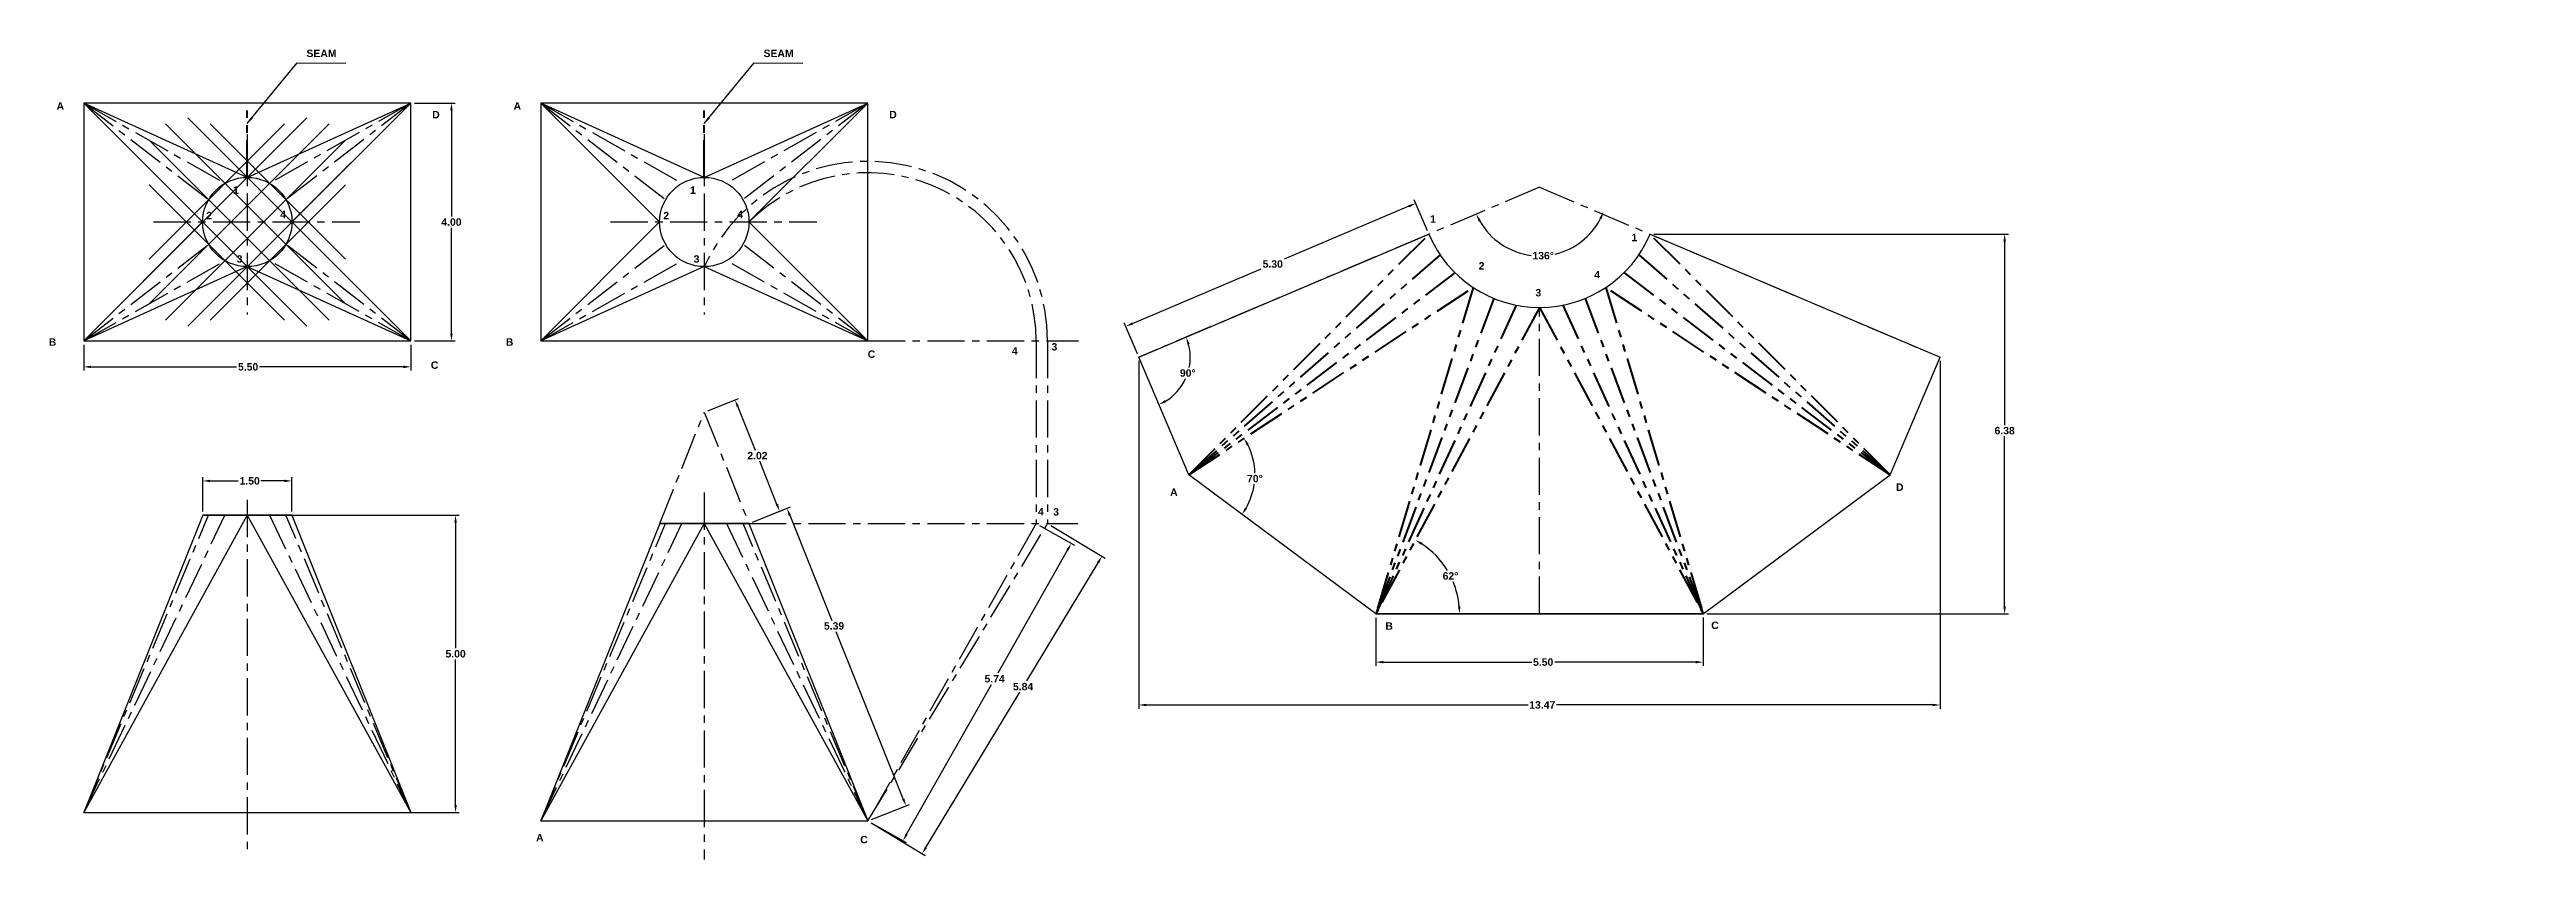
# Model space of a CAD drawing. Header units: inches. Extents: x -103.4 to -61.8, y -5 to 8.6.
import ezdxf

# ---------------------------------------------------------------- set-up
doc = ezdxf.new("R2010")
doc.units = ezdxf.units.IN
doc.header["$LTSCALE"] = 0.5
doc.header["$MEASUREMENT"] = 0
doc.header["$PDMODE"] = 3
doc.linetypes.add('CENTER', pattern=[2, 1.25, -0.25, 0.25, -0.25])
doc.linetypes.add('PHANTOM', pattern=[2.5, 1.25, -0.25, 0.25, -0.25, 0.25, -0.25])
for name, color, linetype, lineweight in [('center lines', 2, 'CENTER', 25), ('dimensions', 3, 'Continuous', 25), ('section', 1, 'PHANTOM', 70)]:
    doc.layers.add(name, color=color, linetype=linetype, lineweight=lineweight)
doc.layers.add('viewport', color=6, linetype='Continuous', lineweight=25, plot=False)
doc.styles.get("Standard").update_dxf_attribs({"font": 'arialbd.ttf'})
doc.dimstyles.new('ANSI', dxfattribs={"dimtxt": 0.125, "dimasz": 0.125, "dimexe": 0.0625, "dimexo": 0.0625, "dimgap": 0.03125, "dimtad": 0, "dimtih": 1, "dimtoh": 1, "dimzin": 4, "dimdsep": 46, "dimtxsty": 'Standard', "dimcen": -0.125, "dimclrd": 256, "dimclre": 256, "dimclrt": 256, "dimadec": 0, "dimazin": 0, "dimtfac": 1, "dimtofl": 0, "dimtmove": 0, "dimatfit": 3, "dimfxl": 1, "dimtzin": 0, "dimlwd": -1, "dimlwe": -1, "dimarcsym": 0})

# ---------------------------------------------------------------- blocks, each defined once
blk = doc.blocks.new('*D8')
at = {"layer": 'Defpoints', "color": 0, "transparency": 16777216}
for p in [(-97.33, 7.724), (-96.649, 7.724), (-97.33, 3.724)]:
    blk.add_point(p, dxfattribs=at)
at = {"layer": 'dimensions', "transparency": 16777216}
for p, q in [((-97.268, 7.724), (-96.586, 7.724)), ((-96.649, 7.599), (-96.649, 5.818)), ((-96.649, 3.849), (-96.649, 5.628)), ((-97.268, 3.724), (-96.586, 3.724))]:
    blk.add_line(p, q, dxfattribs=at)
for points in [[(-96.67, 7.599), (-96.628, 7.599), (-96.649, 7.724)], [(-96.67, 3.849), (-96.628, 3.849), (-96.649, 3.724)]]:
    blk.add_solid(points, dxfattribs=at)
at = {"layer": 'dimensions', "transparency": 16777216, "insert": (-96.649, 5.723), "char_height": 0.125, "attachment_point": 5}
blk.add_mtext('4.00', dxfattribs=at)
blk = doc.blocks.new('*D9')
at = {"layer": 'Defpoints', "color": 0, "transparency": 16777216}
for p in [(-102.83, 3.724), (-97.33, 3.724), (-97.33, 3.288)]:
    blk.add_point(p, dxfattribs=at)
at = {"layer": 'dimensions', "transparency": 16777216}
for p, q in [((-102.83, 3.661), (-102.83, 3.226)), ((-97.33, 3.661), (-97.33, 3.226)), ((-102.705, 3.288), (-100.259, 3.288)), ((-97.455, 3.288), (-99.873, 3.288))]:
    blk.add_line(p, q, dxfattribs=at)
for points in [[(-102.705, 3.309), (-102.705, 3.267), (-102.83, 3.288)], [(-97.455, 3.309), (-97.455, 3.267), (-97.33, 3.288)]]:
    blk.add_solid(points, dxfattribs=at)
at = {"layer": 'dimensions', "transparency": 16777216, "insert": (-100.066, 3.288), "char_height": 0.125, "attachment_point": 5}
blk.add_mtext('5.50', dxfattribs=at)
blk = doc.blocks.new('*D10')
at = {"layer": 'Defpoints', "color": 0, "transparency": 16777216}
for p in [(-100.83, 1.37), (-100.83, 0.794), (-99.33, 0.794)]:
    blk.add_point(p, dxfattribs=at)
at = {"layer": 'dimensions', "transparency": 16777216}
for p, q in [((-100.83, 0.856), (-100.83, 1.433)), ((-100.705, 1.37), (-100.231, 1.37)), ((-99.455, 1.37), (-99.851, 1.37)), ((-99.33, 0.856), (-99.33, 1.433))]:
    blk.add_line(p, q, dxfattribs=at)
for points in [[(-100.705, 1.391), (-100.705, 1.35), (-100.83, 1.37)], [(-99.455, 1.391), (-99.455, 1.35), (-99.33, 1.37)]]:
    blk.add_solid(points, dxfattribs=at)
at = {"layer": 'dimensions', "transparency": 16777216, "insert": (-100.041, 1.37), "char_height": 0.125, "attachment_point": 5}
blk.add_mtext('1.50', dxfattribs=at)
blk = doc.blocks.new('*D11')
at = {"layer": 'Defpoints', "color": 0, "transparency": 16777216}
for p in [(-100.08, 0.794), (-100.08, -4.206), (-96.579, -4.206)]:
    blk.add_point(p, dxfattribs=at)
at = {"layer": 'dimensions', "transparency": 16777216}
for p, q in [((-100.018, 0.794), (-96.517, 0.794)), ((-96.579, 0.669), (-96.579, -1.442)), ((-96.579, -4.081), (-96.579, -1.632)), ((-100.018, -4.206), (-96.517, -4.206))]:
    blk.add_line(p, q, dxfattribs=at)
for points in [[(-96.6, 0.669), (-96.559, 0.669), (-96.579, 0.794)], [(-96.6, -4.081), (-96.559, -4.081), (-96.579, -4.206)]]:
    blk.add_solid(points, dxfattribs=at)
at = {"layer": 'dimensions', "transparency": 16777216, "insert": (-96.579, -1.537), "char_height": 0.125, "attachment_point": 5}
blk.add_mtext('5.00', dxfattribs=at)
blk = doc.blocks.new('*D24')
at = {"layer": 'Defpoints', "color": 0, "transparency": 16777216}
for p in [(-86.628, 0.653), (-85.717, 0.102), (-89.649, -4.347)]:
    blk.add_point(p, dxfattribs=at)
at = {"layer": 'dimensions', "transparency": 16777216}
for p, q in [((-86.575, 0.62), (-85.664, 0.07)), ((-85.782, -0.005), (-86.983, -1.994)), ((-88.673, -4.791), (-87.098, -2.184)), ((-89.595, -4.38), (-88.684, -4.93))]:
    blk.add_line(p, q, dxfattribs=at)
for points in [[(-85.8, 0.006), (-85.764, -0.016), (-85.717, 0.102)], [(-88.691, -4.78), (-88.655, -4.802), (-88.738, -4.898)]]:
    blk.add_solid(points, dxfattribs=at)
at = {"layer": 'dimensions', "transparency": 16777216, "insert": (-87.041, -2.089), "char_height": 0.125, "attachment_point": 5}
blk.add_mtext('5.84', dxfattribs=at)
blk = doc.blocks.new('*D25')
at = {"layer": 'Defpoints', "color": 0, "transparency": 16777216}
for p in [(-86.821, 0.653), (-89.649, -4.347), (-89.06, -4.681)]:
    blk.add_point(p, dxfattribs=at)
at = {"layer": 'dimensions', "transparency": 16777216}
for p, q in [((-86.767, 0.622), (-86.177, 0.289)), ((-86.293, 0.211), (-87.465, -1.862)), ((-88.998, -4.572), (-87.573, -2.052)), ((-89.594, -4.378), (-89.005, -4.711))]:
    blk.add_line(p, q, dxfattribs=at)
for points in [[(-86.312, 0.221), (-86.275, 0.2), (-86.232, 0.319)], [(-89.016, -4.562), (-88.98, -4.582), (-89.06, -4.681)]]:
    blk.add_solid(points, dxfattribs=at)
at = {"layer": 'dimensions', "transparency": 16777216, "insert": (-87.519, -1.957), "char_height": 0.125, "attachment_point": 5}
blk.add_mtext('5.74', dxfattribs=at)
blk = doc.blocks.new('*D28')
at = {"layer": 'Defpoints', "color": 0, "transparency": 16777216}
for p in [(-92.399, 2.528), (-91.132, 0.859), (-91.649, 0.653)]:
    blk.add_point(p, dxfattribs=at)
at = {"layer": 'dimensions', "transparency": 16777216}
for p, q in [((-92.341, 2.551), (-91.824, 2.758)), ((-91.836, 2.618), (-91.544, 1.89)), ((-91.178, 0.975), (-91.468, 1.7)), ((-91.591, 0.676), (-91.074, 0.883))]:
    blk.add_line(p, q, dxfattribs=at)
for points in [[(-91.816, 2.626), (-91.855, 2.611), (-91.882, 2.734)], [(-91.159, 0.983), (-91.198, 0.968), (-91.132, 0.859)]]:
    blk.add_solid(points, dxfattribs=at)
at = {"layer": 'dimensions', "transparency": 16777216, "insert": (-91.506, 1.795), "char_height": 0.125, "attachment_point": 5}
blk.add_mtext('2.02', dxfattribs=at)
blk = doc.blocks.new('*D29')
at = {"layer": 'Defpoints', "color": 0, "transparency": 16777216}
for p in [(-78.361, 6.308), (-78.361, 6.308), (-78.787, 5.237), (-85.096, 3.45), (-61.773, -0.051)]:
    blk.add_point(p, dxfattribs=at)
at = {"layer": 'dimensions', "transparency": 16777216}
for start, end in [(209.2134, 263.0917), (283.1856, 332.8121)]:
    blk.add_arc((-78.361, 6.308), 1.153, start, end, dxfattribs=at)
for points in [[(-79.387, 5.736), (-79.349, 5.755), (-79.423, 5.858)], [(-77.355, 5.79), (-77.317, 5.773), (-77.285, 5.896)]]:
    blk.add_solid(points, dxfattribs=at)
at = {"layer": 'dimensions', "transparency": 16777216, "insert": (-78.299, 5.157), "char_height": 0.125, "attachment_point": 5}
blk.add_mtext('136°', dxfattribs=at)
blk = doc.blocks.new('*D30')
at = {"layer": 'Defpoints', "color": 0, "transparency": 16777216}
for p in [(-91.649, 0.653), (-89.009, -4.091), (-89.649, -4.347)]:
    blk.add_point(p, dxfattribs=at)
at = {"layer": 'dimensions', "transparency": 16777216}
for p, q in [((-91.591, 0.676), (-90.951, 0.932)), ((-90.962, 0.793), (-90.256, -0.974)), ((-89.055, -3.975), (-90.18, -1.165)), ((-89.591, -4.324), (-88.951, -4.068))]:
    blk.add_line(p, q, dxfattribs=at)
for points in [[(-90.943, 0.8), (-90.982, 0.785), (-91.009, 0.909)], [(-89.036, -3.968), (-89.075, -3.983), (-89.009, -4.091)]]:
    blk.add_solid(points, dxfattribs=at)
at = {"layer": 'dimensions', "transparency": 16777216, "insert": (-90.218, -1.069), "char_height": 0.125, "attachment_point": 5}
blk.add_mtext('5.39', dxfattribs=at)
blk = doc.blocks.new('*D35')
at = {"layer": 'Defpoints', "color": 0, "transparency": 16777216}
for p in [(-81.111, -0.864), (-75.611, -0.864), (-81.111, -1.677)]:
    blk.add_point(p, dxfattribs=at)
at = {"layer": 'dimensions', "transparency": 16777216}
for p, q in [((-81.111, -0.926), (-81.111, -1.739)), ((-75.611, -0.926), (-75.611, -1.739)), ((-80.986, -1.677), (-78.492, -1.677)), ((-75.736, -1.677), (-78.106, -1.677))]:
    blk.add_line(p, q, dxfattribs=at)
for points in [[(-80.986, -1.656), (-80.986, -1.698), (-81.111, -1.677)], [(-75.736, -1.656), (-75.736, -1.698), (-75.611, -1.677)]]:
    blk.add_solid(points, dxfattribs=at)
at = {"layer": 'dimensions', "transparency": 16777216, "insert": (-78.299, -1.677), "char_height": 0.125, "attachment_point": 5}
blk.add_mtext('5.50', dxfattribs=at)
blk = doc.blocks.new('*D36')
at = {"layer": 'Defpoints', "color": 0, "transparency": 16777216}
for p in [(-80.441, 6.037), (-80.221, 5.519), (-85.096, 3.45)]:
    blk.add_point(p, dxfattribs=at)
at = {"layer": 'dimensions', "transparency": 16777216}
for p, q in [((-80.556, 5.989), (-82.652, 5.099)), ((-80.245, 5.577), (-80.465, 6.095)), ((-85.201, 4.017), (-83.038, 4.935)), ((-85.12, 3.507), (-85.34, 4.026))]:
    blk.add_line(p, q, dxfattribs=at)
for points in [[(-80.564, 6.008), (-80.548, 5.969), (-80.441, 6.037)], [(-85.209, 4.036), (-85.193, 3.998), (-85.316, 3.968)]]:
    blk.add_solid(points, dxfattribs=at)
at = {"layer": 'dimensions', "transparency": 16777216, "insert": (-82.845, 5.017), "char_height": 0.125, "attachment_point": 5}
blk.add_mtext('5.30', dxfattribs=at)
blk = doc.blocks.new('*D37')
at = {"layer": 'Defpoints', "color": 0, "transparency": 16777216}
for p in [(-76.502, 5.519), (-75.611, -0.864), (-70.543, -0.864)]:
    blk.add_point(p, dxfattribs=at)
at = {"layer": 'dimensions', "transparency": 16777216}
for p, q in [((-76.439, 5.519), (-70.48, 5.519)), ((-70.543, 5.394), (-70.543, 2.31)), ((-70.543, -0.739), (-70.543, 2.12)), ((-75.549, -0.864), (-70.48, -0.864))]:
    blk.add_line(p, q, dxfattribs=at)
for points in [[(-70.564, 5.394), (-70.522, 5.394), (-70.543, 5.519)], [(-70.564, -0.739), (-70.522, -0.739), (-70.543, -0.864)]]:
    blk.add_solid(points, dxfattribs=at)
at = {"layer": 'dimensions', "transparency": 16777216, "insert": (-70.543, 2.215), "char_height": 0.125, "attachment_point": 5}
blk.add_mtext('6.38', dxfattribs=at)
blk = doc.blocks.new('*D38')
at = {"layer": 'Defpoints', "color": 0, "transparency": 16777216}
for p in [(-85.096, 3.45), (-71.627, 3.45), (-71.627, -2.397)]:
    blk.add_point(p, dxfattribs=at)
at = {"layer": 'dimensions', "transparency": 16777216}
for p, q in [((-85.096, 3.387), (-85.096, -2.46)), ((-71.627, 3.387), (-71.627, -2.46)), ((-84.971, -2.397), (-78.553, -2.397)), ((-71.752, -2.397), (-78.075, -2.397))]:
    blk.add_line(p, q, dxfattribs=at)
for points in [[(-84.971, -2.377), (-84.971, -2.418), (-85.096, -2.397)], [(-71.752, -2.377), (-71.752, -2.418), (-71.627, -2.397)]]:
    blk.add_solid(points, dxfattribs=at)
at = {"layer": 'dimensions', "transparency": 16777216, "insert": (-78.314, -2.397), "char_height": 0.125, "attachment_point": 5}
blk.add_mtext('13.47', dxfattribs=at)
blk = doc.blocks.new('*D39')
at = {"layer": 'Defpoints', "color": 0, "transparency": 16777216}
for p in [(-80.221, 5.519), (-85.096, 3.45), (-85.096, 3.45), (-84.406, 2.93), (-84.256, 1.471)]:
    blk.add_point(p, dxfattribs=at)
at = {"layer": 'dimensions', "transparency": 16777216}
for start, end in [(348.6416, 14.7076), (301.2924, 335.3542)]:
    blk.add_arc((-85.096, 3.45), 0.864, start, end, dxfattribs=at)
for points in [[(-84.28, 3.663), (-84.24, 3.676), (-84.3, 3.788)], [(-84.637, 2.693), (-84.656, 2.73), (-84.758, 2.654)]]:
    blk.add_solid(points, dxfattribs=at)
at = {"layer": 'dimensions', "transparency": 16777216, "insert": (-84.273, 3.184), "char_height": 0.125, "attachment_point": 5}
blk.add_mtext('90°', dxfattribs=at)
blk = doc.blocks.new('*D40')
at = {"layer": 'Defpoints', "color": 0, "transparency": 16777216}
for p in [(-79.476, 4.624), (-83.16, 1.666), (-84.256, 1.471), (-84.256, 1.471), (-81.111, -0.864)]:
    blk.add_point(p, dxfattribs=at)
at = {"layer": 'dimensions', "transparency": 16777216}
for start, end in [(1.6554, 26.9722), (329.8436, 351.8431)]:
    blk.add_arc((-84.256, 1.471), 1.113, start, end, dxfattribs=at)
for points in [[(-83.282, 1.966), (-83.246, 1.987), (-83.327, 2.084)], [(-83.276, 0.901), (-83.311, 0.923), (-83.362, 0.808)]]:
    blk.add_solid(points, dxfattribs=at)
at = {"layer": 'dimensions', "transparency": 16777216, "insert": (-83.145, 1.408), "char_height": 0.125, "attachment_point": 5}
blk.add_mtext('70°', dxfattribs=at)
blk = doc.blocks.new('*D41')
at = {"layer": 'Defpoints', "color": 0, "transparency": 16777216}
for p in [(-78.361, 4.288), (-80.054, 0.064), (-81.111, -0.864), (-81.111, -0.864), (-75.611, -0.864)]:
    blk.add_point(p, dxfattribs=at)
at = {"layer": 'dimensions', "transparency": 16777216}
for start, end in [(31.2922, 56.8131), (5.0948, 22.5932)]:
    blk.add_arc((-81.111, -0.864), 1.406, start, end, dxfattribs=at)
for points in [[(-80.352, 0.295), (-80.331, 0.331), (-80.449, 0.377)], [(-79.69, -0.738), (-79.732, -0.74), (-79.705, -0.864)]]:
    blk.add_solid(points, dxfattribs=at)
at = {"layer": 'dimensions', "transparency": 16777216, "insert": (-79.857, -0.228), "char_height": 0.125, "attachment_point": 5}
blk.add_mtext('62°', dxfattribs=at)

msp = doc.modelspace()

# ---------------------------------------------------------------- linework, layer by layer
at = {"layer": 'center lines'}
for p, q in [((-102.83, 7.724), (-100.456, 6.374)), ((-102.83, 7.724), (-100.731, 6.099)), ((-97.33, 7.724), (-99.705, 6.374)), ((-97.33, 7.724), (-99.43, 6.099)), ((-95.149, 7.724), (-92.774, 6.374)), ((-95.149, 7.724), (-93.049, 6.099)), ((-89.649, 7.724), (-92.023, 6.374)), ((-89.649, 7.724), (-91.748, 6.099)), ((-100.08, 7.203), (-100.08, 4.167)), ((-92.399, 7.203), (-92.399, 4.167)), ((-78.361, 6.308), (-85.096, 3.45)), ((-78.361, 6.308), (-71.627, 3.45)), ((-101.655, 5.724), (-98.19, 5.724)), ((-93.973, 5.724), (-90.509, 5.724)), ((-102.83, 3.724), (-100.731, 5.348)), ((-102.83, 3.724), (-100.456, 5.074)), ((-97.33, 3.724), (-99.705, 5.074)), ((-97.33, 3.724), (-99.43, 5.348)), ((-95.149, 3.724), (-93.049, 5.348)), ((-95.149, 3.724), (-92.774, 5.074)), ((-89.649, 3.724), (-92.023, 5.074)), ((-89.649, 3.724), (-91.748, 5.348)), ((-78.361, -0.864), (-78.361, 4.288)), ((-89.649, 3.724), (-86.11, 3.724)), ((-86.821, 3.724), (-86.821, 0.653)), ((-86.628, 3.724), (-86.628, 0.653)), ((-93.149, 0.653), (-92.399, 2.528)), ((-92.399, 2.528), (-91.649, 0.653)), ((-100.08, 1.052), (-100.08, -4.854)), ((-92.399, 1.175), (-92.399, -4.995)), ((-102.83, -4.206), (-100.731, 0.794)), ((-99.705, 0.794), (-97.33, -4.206)), ((-97.33, -4.206), (-99.43, 0.794)), ((-95.149, -4.347), (-93.049, 0.653)), ((-92.024, 0.653), (-89.649, -4.347)), ((-89.649, -4.347), (-91.748, 0.653)), ((-91.649, 0.653), (-86.121, 0.653)), ((-86.821, 0.653), (-89.649, -4.347)), ((-89.649, -4.347), (-86.628, 0.653))]:
    msp.add_line(p, q, dxfattribs=at)
for points in [[(-102.83, -4.206), (-100.456, 0.794)], [(-95.149, -4.347), (-92.774, 0.653)]]:
    msp.add_lwpolyline(points, dxfattribs=at)
for radius, end in [(3.02, 155.573), (2.828, 134.9859)]:
    msp.add_arc((-89.649, 3.724), radius, 0, end, dxfattribs=at)
at = {"layer": 'section'}
for p, q in [((-100.08, 6.475), (-100.08, 7.724)), ((-92.399, 6.475), (-92.399, 7.724)), ((-84.256, 1.471), (-80.221, 5.519)), ((-72.467, 1.471), (-76.502, 5.519)), ((-80.033, 5.174), (-84.256, 1.471)), ((-76.69, 5.174), (-72.467, 1.471)), ((-79.781, 4.872), (-84.256, 1.471)), ((-84.256, 1.471), (-79.476, 4.624)), ((-79.476, 4.624), (-81.111, -0.864)), ((-72.467, 1.471), (-77.246, 4.624)), ((-77.246, 4.624), (-75.611, -0.864)), ((-76.941, 4.872), (-72.467, 1.471)), ((-79.129, 4.44), (-81.111, -0.864)), ((-78.753, 4.327), (-81.111, -0.864)), ((-78.361, 4.288), (-81.111, -0.864)), ((-78.361, 4.288), (-75.611, -0.864)), ((-77.97, 4.327), (-75.611, -0.864)), ((-77.594, 4.44), (-75.611, -0.864))]:
    msp.add_line(p, q, dxfattribs=at)
at = {"layer": 'viewport'}
for p, q in [((-100.08, 6.475), (-102.83, 7.724)), ((-100.831, 5.724), (-102.83, 7.724)), ((-100.08, 6.475), (-97.33, 7.724)), ((-99.329, 5.724), (-97.33, 7.724)), ((-92.399, 6.475), (-95.149, 7.724)), ((-93.15, 5.724), (-95.149, 7.724)), ((-92.399, 6.475), (-89.649, 7.724)), ((-91.648, 5.724), (-89.649, 7.724)), ((-100.831, 5.724), (-102.83, 3.724)), ((-99.329, 5.724), (-97.33, 3.724)), ((-93.15, 5.724), (-95.149, 3.724)), ((-91.648, 5.724), (-89.649, 3.724)), ((-85.096, 3.45), (-80.221, 5.519)), ((-76.502, 5.519), (-71.627, 3.45)), ((-100.08, 4.973), (-102.83, 3.724)), ((-100.08, 4.973), (-97.33, 3.724)), ((-92.399, 4.973), (-95.149, 3.724)), ((-92.399, 4.973), (-89.649, 3.724)), ((-84.256, 1.471), (-85.096, 3.45)), ((-72.467, 1.471), (-71.627, 3.45)), ((-81.111, -0.864), (-84.256, 1.471)), ((-75.611, -0.864), (-72.467, 1.471)), ((-100.83, 0.794), (-102.83, -4.206)), ((-100.08, 0.794), (-102.83, -4.206)), ((-100.08, 0.794), (-97.33, -4.206)), ((-99.33, 0.794), (-97.33, -4.206)), ((-93.149, 0.653), (-95.149, -4.347)), ((-92.399, 0.653), (-95.149, -4.347)), ((-92.399, 0.653), (-89.649, -4.347)), ((-91.649, 0.653), (-89.649, -4.347)), ((-81.111, -0.864), (-75.611, -0.864)), ((-75.611, -0.864), (-81.111, -0.864)), ((-102.83, -4.206), (-97.33, -4.206)), ((-95.149, -4.347), (-89.649, -4.347))]:
    msp.add_line(p, q, dxfattribs=at)
for points in [[(-97.33, 3.724), (-97.33, 7.724), (-102.83, 7.724), (-102.83, 3.724)], [(-89.649, 3.724), (-89.649, 7.724), (-95.149, 7.724), (-95.149, 3.724)], [(-100.83, 0.794), (-100.08, 0.794), (-99.33, 0.794)], [(-93.149, 0.653), (-92.399, 0.653), (-91.649, 0.653)]]:
    msp.add_lwpolyline(points, close=True, dxfattribs=at)
for centre in [(-100.08, 5.724), (-92.399, 5.724)]:
    msp.add_circle(centre, 0.751, dxfattribs=at)
msp.add_arc((-78.361, 6.308), 2.02, 203, 337, dxfattribs=at)
for p in [(-100.456, 6.374), (-100.08, 6.475), (-99.705, 6.374), (-100.731, 6.099), (-99.43, 6.099), (-100.831, 5.724), (-99.329, 5.724), (-100.731, 5.348), (-100.456, 5.074), (-99.705, 5.074), (-99.43, 5.348), (-100.08, 4.973)]:
    msp.add_point(p, dxfattribs=at)

# ---------------------------------------------------------------- texts
at = {"layer": 'dimensions'}
for s, p in [('SEAM', (-99.085, 8.497)), ('SEAM', (-91.403, 8.497)), ('A', (-103.286, 7.611)), ('D', (-96.972, 7.467)), ('A', (-95.605, 7.611)), ('D', (-89.29, 7.467)), ('1', (-100.32, 6.197)), ('1', (-92.638, 6.197)), ('2', (-100.77, 5.77)), ('4', (-99.527, 5.788)), ('2', (-93.088, 5.77)), ('4', (-91.846, 5.788)), ('1', (-80.2, 5.712)), ('1', (-76.815, 5.4)), ('3', (-100.258, 5.04)), ('3', (-92.577, 5.04)), ('2', (-79.383, 4.924)), ('3', (-78.43, 4.473)), ('4', (-77.442, 4.774)), ('B', (-103.416, 3.643)), ('B', (-95.734, 3.643)), ('C', (-96.995, 3.255)), ('C', (-89.652, 3.44)), ('4', (-87.23, 3.494)), ('3', (-86.563, 3.563)), ('D', (-72.369, 1.203)), ('4', (-86.791, 0.792)), ('3', (-86.535, 0.787)), ('A', (-84.569, 1.118)), ('B', (-80.951, -1.132)), ('C', (-75.475, -1.12)), ('A ', (-95.226, -4.691)), ('C ', (-89.778, -4.724))]:
    msp.add_text(s, height=0.125, dxfattribs=at).set_placement(p)

# ---------------------------------------------------------------- dimensions: what is measured, and where the dimension line sits
for base, p1, p2, angle, picture, middle, dimtype in [((-96.649, 7.724), (-97.33, 3.724), (-97.33, 7.724), 90, '*D8', (-96.649, 5.723), 160), ((-80.441, 6.037), (-85.096, 3.45), (-80.221, 5.519), 23, '*D36', (-82.845, 5.017), 161), ((-70.543, -0.864), (-76.502, 5.519), (-75.611, -0.864), 90, '*D37', (-70.543, 2.215), 160), ((-91.132, 0.859), (-92.399, 2.528), (-91.649, 0.653), 291.8014, '*D28', (-91.506, 1.795), 161), ((-89.009, -4.091), (-91.649, 0.653), (-89.649, -4.347), 291.8014, '*D30', (-90.218, -1.069), 161), ((-96.579, -4.206), (-100.08, 0.794), (-100.08, -4.206), 90, '*D11', (-96.579, -1.537), 160), ((-85.717, 0.102), (-89.649, -4.347), (-86.628, 0.653), 58.865, '*D24', (-87.041, -2.089), 161), ((-89.06, -4.681), (-86.821, 0.653), (-89.649, -4.347), 240.5098, '*D25', (-87.519, -1.957), 161)]:
    dim = msp.add_linear_dim(base=base, p1=p1, p2=p2, angle=angle, dimstyle='ANSI', dxfattribs=at)
    dim.commit()
    dim.dimension.update_dxf_attribs({"geometry": picture, "text_midpoint": middle, "dimtype": dimtype})
for base, line1, line2, picture, middle in [((-78.787, 5.237), ((-78.361, 6.308), (-61.773, -0.051)), ((-78.361, 6.308), (-85.096, 3.45)), '*D29', (-78.299, 5.157)), ((-84.406, 2.93), ((-84.256, 1.471), (-85.096, 3.45)), ((-85.096, 3.45), (-80.221, 5.519)), '*D39', (-84.273, 3.184)), ((-83.16, 1.666), ((-81.111, -0.864), (-84.256, 1.471)), ((-84.256, 1.471), (-79.476, 4.624)), '*D40', (-83.145, 1.408)), ((-80.054, 0.064), ((-75.611, -0.864), (-81.111, -0.864)), ((-78.361, 4.288), (-81.111, -0.864)), '*D41', (-79.857, -0.228))]:
    dim = msp.add_angular_dim_2l(base=base, line1=line1, line2=line2, dimstyle='ANSI', dxfattribs=at)
    dim.commit()
    dim.dimension.update_dxf_attribs({"geometry": picture, "text_midpoint": middle, "dimtype": 162})
for base, p1, p2, picture, middle in [((-97.33, 3.288), (-102.83, 3.724), (-97.33, 3.724), '*D9', (-100.066, 3.288)), ((-71.627, -2.397), (-85.096, 3.45), (-71.627, 3.45), '*D38', (-78.314, -2.397)), ((-100.83, 1.37), (-99.33, 0.794), (-100.83, 0.794), '*D10', (-100.041, 1.37)), ((-81.111, -1.677), (-75.611, -0.864), (-81.111, -0.864), '*D35', (-78.299, -1.677))]:
    dim = msp.add_linear_dim(base=base, p1=p1, p2=p2, dimstyle='ANSI', dxfattribs=at)
    dim.commit()
    dim.dimension.update_dxf_attribs({"geometry": picture, "text_midpoint": middle, "dimtype": 160})

# ---------------------------------------------------------------- leaders
for points in [[(-100.08, 7.382), (-99.242, 8.403), (-98.424, 8.392)], [(-92.399, 7.382), (-91.56, 8.403), (-90.743, 8.392)]]:
    msp.add_leader(points, dimstyle='ANSI', override={"dimgap": 0.03125, "dimtad": 0}, dxfattribs=at)

doc.saveas('drawing.dxf')
